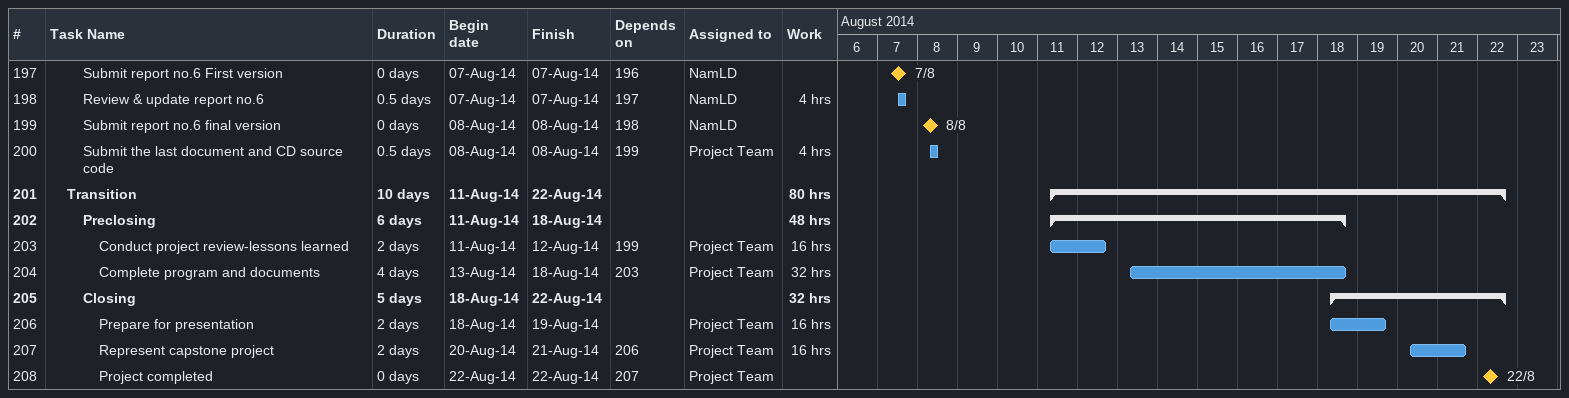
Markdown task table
| ID | Level | Task | Duration | Start | Finish | Predecessors | Resources | Work (h) |
|---|---|---|---|---|---|---|---|---|
| 197 | 3 | Submit report no.6 First version | 0d | 2014-08-07 | 2014-08-07 | 196 | NamLD |  |
| 198 | 3 | Review & update report no.6 | 0.5d | 2014-08-07 | 2014-08-07 | 197 | NamLD | 4 |
| 199 | 3 | Submit report no.6 final version | 0d | 2014-08-08 | 2014-08-08 | 198 | NamLD |  |
| 200 | 3 | Submit the last document and CD source code | 0.5d | 2014-08-08 | 2014-08-08 | 199 | Project Team | 4 |
| 201 | 2 | **Transition** | 10d | 2014-08-11 | 2014-08-22 |  |  | 80 |
| 202 | 3 | **Preclosing** | 6d | 2014-08-11 | 2014-08-18 |  |  | 48 |
| 203 | 4 | Conduct project review-lessons learned | 2d | 2014-08-11 | 2014-08-12 | 199 | Project Team | 16 |
| 204 | 4 | Complete program and documents | 4d | 2014-08-13 | 2014-08-18 | 203 | Project Team | 32 |
| 205 | 3 | **Closing** | 5d | 2014-08-18 | 2014-08-22 |  |  | 32 |
| 206 | 4 | Prepare for presentation | 2d | 2014-08-18 | 2014-08-19 |  | Project Team | 16 |
| 207 | 4 | Represent capstone project | 2d | 2014-08-20 | 2014-08-21 | 206 | Project Team | 16 |
| 208 | 4 | Project completed | 0d | 2014-08-22 | 2014-08-22 | 207 | Project Team |  |
